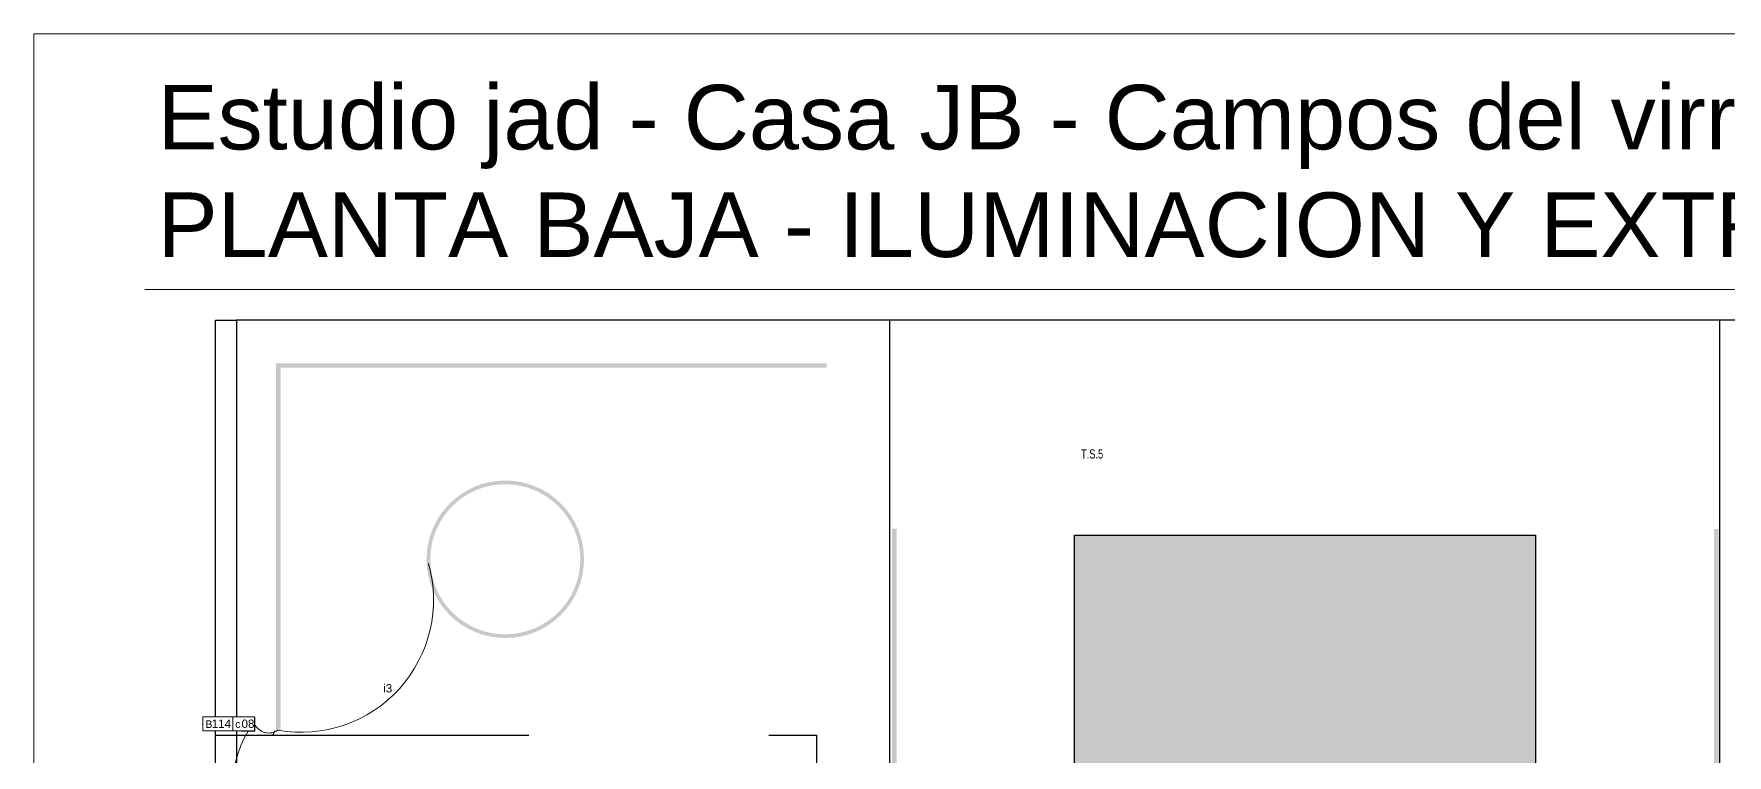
# Model space of a CAD drawing. Header units: millimetres. Extents: x 430 to 1353, y -204 to 152.
# Drawn here: x 641.06 to 659.43, y -33.26 to -25.44 of the extents above; entities that cross this region are included whole.
import ezdxf

# ---------------------------------------------------------------- set-up
doc = ezdxf.new("R2010")
doc.units = ezdxf.units.MM
doc.linetypes.add('DASHED', pattern=[0.3, 0.17, -0.13])
doc.layers.get('0').update_dxf_attribs({"color": 250})
for name, color, linetype in [('AR - Proyeccion', 252, 'DASHED'), ('AR - Vista 05', 252, 'Continuous'), ('AR - Vista 1', 252, 'Continuous'), ('AR - Vista 2', 252, 'Continuous'), ('AR_Hatch', 252, 'Continuous'), ('H_SUELOS 2', 252, 'Continuous')]:
    doc.layers.add(name, color=color, linetype=linetype)
for name, color, linetype, lineweight in [('ND-Apliques', 1, 'Continuous', 15), ('ND-GLOBAL_Notas', 252, 'Continuous', 9), ('ND-IUG- Cable led', 1, 'Continuous', 13), ('ND-IUG-C8', 82, 'Continuous', 13), ('ND-TABLEROS', 1, 'Continuous', 9), ('ND-texto', 251, 'Continuous', 15)]:
    doc.layers.add(name, color=color, linetype=linetype, lineweight=lineweight)
doc.styles.add('1', font='arial.ttf')
doc.styles.add('50-TXT', font='GOTHIC.TTF', dxfattribs={"width": 0.75, "height": 0.1})
doc.styles.add('Arial', font='arial.ttf')
doc.styles.add('Texto 1 125', font='arial.ttf', dxfattribs={"height": 0.25})

# ---------------------------------------------------------------- blocks, each defined once
blk = doc.blocks.new('Fuente')
blk.add_wipeout([(0, 0.201), (0.201, 0.201), (0.201, 0), (0, 0)])
at = {"lineweight": 9}
for p, q in [((0, 0), (0.201, 0.201)), ((0.076, 0.049), (0.099, 0.049)), ((0.076, 0.035), (0.179, 0.035)), ((0.116, 0.049), (0.139, 0.049)), ((0.155, 0.049), (0.179, 0.049))]:
    blk.add_line(p, q, dxfattribs=at)
blk.add_lwpolyline([(0, 0.201), (0.201, 0.201), (0.201, 0), (0, 0)], close=True, dxfattribs=at)
blk.add_lwpolyline([(0.123, 0.161, -0.62928), (0.073, 0.153, 0.691702), (0.023, 0.144)], format="xyb", dxfattribs=at)
blk = doc.blocks.new('N_Boca')
at = {"ltscale": 0.5}
blk.add_wipeout([(0, 0.15), (0.324, 0.15), (0.324, 0), (0, 0)], dxfattribs=at)
blk.add_lwpolyline([(0, 0.15), (0.324, 0.15), (0.324, 0), (0, 0)], close=True, dxfattribs=at)
at = {"ltscale": 0.5, "insert": (0.028, 0.113), "char_height": 0.0816, "attachment_point": 1, "style": '1'}
blk.add_mtext_dynamic_manual_height_columns('B', width=0.06653, gutter_width=2.041, heights=[0], dxfattribs=at)
at = {"ltscale": 0.5, "style": '1'}
blk.add_attdef('BOCA', (0.096, 0.032), '', height=0.09, dxfattribs=at)
blk = doc.blocks.new('PLANTA BAJA')
at = {"layer": 'H_SUELOS 2', "transparency": 33554585}
h = blk.add_hatch(color=253, dxfattribs=at)
h.dxf.hatch_style = 1
h.paths.add_polyline_path([(9.315, 33.91), (14.315, 33.91), (14.315, 21.91), (9.315, 21.91)])
at = {"layer": 'AR - Proyeccion', "ltscale": 20}
blk.add_lwpolyline([(0, 30.83), (0, 31.74), (6.52, 31.74), (6.52, 20.03), (17.09, 20.03), (17.09, 31.74), (23.63, 31.74), (23.63, 30.83)], dxfattribs=at)
at = {"layer": 'AR - Vista 1'}
blk.add_lwpolyline([(9.315, 33.91), (14.315, 33.91), (14.315, 21.91), (9.315, 21.91)], close=True, dxfattribs=at)
at = {"layer": 'AR - Vista 2'}
for p, q in [((19.315, 36.24), (0.23, 36.24)), ((7.315, 19.915), (7.315, 36.24)), ((16.315, 19.915), (16.315, 36.24))]:
    blk.add_line(p, q, dxfattribs=at)
blk.add_lwpolyline([(0, 30.83), (0, 36.24), (0.23, 36.24), (0.23, 30.83)], dxfattribs=at)
at = {"layer": 'AR_Hatch'}
blk.add_open_spline([(0.61, 31.74), (0.61, 31.74), (0.621, 31.743), (0.635, 31.762), (0.643, 31.781), (0.646, 31.789)], degree=3, knots=[0.86098729, 0.86098729, 0.86098729, 0.86098729, 0.8616515, 0.89105587, 0.91514111, 0.91514111, 0.91514111, 0.91514111], dxfattribs=at)
blk = doc.blocks.new('Circuito')
at = {"ltscale": 0.5}
blk.add_wipeout([(0, 0.15), (0.238, 0.15), (0.238, 0), (0, 0)], dxfattribs=at)
blk.add_lwpolyline([(0, 0.15), (0.238, 0.15), (0.238, 0), (0, 0)], close=True, dxfattribs=at)
at = {"ltscale": 0.5, "insert": (0.028, 0.113), "char_height": 0.0816, "attachment_point": 1, "style": '1'}
blk.add_mtext_dynamic_manual_height_columns('c', width=0.06653, gutter_width=2.041, heights=[0], dxfattribs=at)
at = {"ltscale": 0.5, "style": '1'}
blk.add_attdef('BOCA', (0.096, 0.032), '', height=0.09, dxfattribs=at)

msp = doc.modelspace()

# ---------------------------------------------------------------- hatches: boundary and pattern name
at = {"layer": 'ND-Apliques'}
h = msp.add_hatch(color=256, dxfattribs=at)
h.dxf.hatch_style = 1
h.paths.add_polyline_path([(643.741, -32.989), (643.74, -29.013), (643.691, -29.014), (643.691, -32.989)])
h = msp.add_hatch(color=256, dxfattribs=at)
h.dxf.hatch_style = 1
h.paths.add_polyline_path([(643.733, -29.063), (649.664, -29.063), (649.664, -29.013), (643.733, -29.013)])
h = msp.add_hatch(color=256, dxfattribs=at)
h.dxf.hatch_style = 1
h.paths.add_polyline_path([(645.324, -31.139, 1), (647.031, -31.139, 1)])
h.paths.add_polyline_path([(646.991, -31.139, -1), (645.364, -31.139, -1)], flags=16)
h = msp.add_hatch(color=256, dxfattribs=at)
h.dxf.hatch_style = 1
h.paths.add_polyline_path([(650.423, -44.861), (650.423, -30.809), (650.373, -30.809), (650.373, -44.861)])
h = msp.add_hatch(color=256, dxfattribs=at)
h.dxf.hatch_style = 1
h.paths.add_polyline_path([(659.336, -44.864), (659.336, -30.812), (659.286, -30.812), (659.286, -44.864)])

# ---------------------------------------------------------------- linework, layer by layer
at = {"layer": 'ND-GLOBAL_Notas'}
msp.add_lwpolyline([(641.065, -25.442), (668.729, -25.442), (668.729, -66.758), (641.065, -66.758)], close=True, dxfattribs=at)
at = {"layer": 'ND-IUG- Cable led'}
msp.add_arc((643.965, -31.581), 1.434, 259.7955, 16.0227, dxfattribs=at)
at = {"layer": 'ND-texto'}
msp.add_line((642.269, -28.213), (667.214, -28.213), dxfattribs=at)

# ---------------------------------------------------------------- block references
at = {"layer": 'AR - Vista 05'}
msp.add_blockref('PLANTA BAJA', (643.034, -64.788), dxfattribs=at)

# ---------------------------------------------------------------- texts
at = {"layer": 'ND-TABLEROS', "style": '50-TXT', "width": 0.75}
msp.add_text('T.S.5', height=0.1, dxfattribs=at).set_placement((652.422, -30.047, 0))
at = {"layer": 'ND-texto', "style": 'Arial'}
msp.add_text('i3', height=0.09, dxfattribs=at).set_placement((644.853, -32.583))
at = {"layer": 'ND-texto', "insert": (642.406, -25.995), "char_height": 0.7, "attachment_point": 1, "style": 'Texto 1 125'}
msp.add_mtext_dynamic_manual_height_columns('Estudio jad - Casa JB - Campos del virrey\\PPLANTA BAJA - ILUMINACION Y EXTRACTORES', width=26.23312, gutter_width=4.593, heights=[0], dxfattribs=at)

# ---------------------------------------------------------------- next in the draw order: block references
at = {"layer": 'ND-Apliques', "xscale": 0.7253991585020317, "yscale": 0.7253991585020317, "zscale": 0.7253991585020317, "rotation": 89.99999999999999}
msp.add_blockref('Fuente', (643.461, -33.002), dxfattribs=at)
at = {"layer": 'ND-IUG-C8'}
msp.add_blockref('N_Boca', (642.897, -32.999), dxfattribs=at).add_auto_attribs({'BOCA': '114'})

# ---------------------------------------------------------------- next in the draw order: linework, layer by layer
at = {"layer": 'ND-IUG- Cable led'}
msp.add_arc((643.614, -32.85), 0.173, 207.554, 304.3807, dxfattribs=at)
at = {"layer": 'ND-IUG-C8'}
msp.add_arc((644.531, -33.668), 1.323, 149.786, 209.8693, dxfattribs=at)

# ---------------------------------------------------------------- next in the draw order: block references
msp.add_blockref('Circuito', (643.221, -32.999), dxfattribs=at).add_auto_attribs({'BOCA': '08'})

doc.saveas('drawing.dxf')
